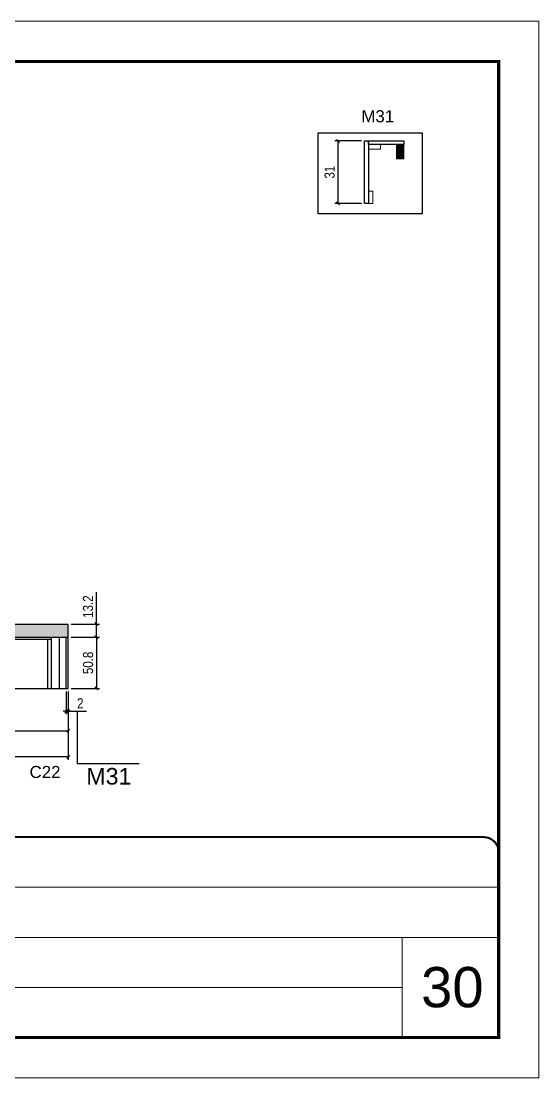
# Model space of a CAD drawing. Extents: x 137137 to 143418, y 10464 to 34486.
# Drawn here: x 139706 to 140221, y 25396 to 26446 of the extents above; entities that cross this region are included whole.
import ezdxf

# ---------------------------------------------------------------- set-up
doc = ezdxf.new("R2010")
doc.units = 0
doc.linetypes.add('CONTINUO', pattern=[0])
doc.linetypes.add('DASHED', pattern=[0.75, 0.5, -0.25])
for name, color, linetype in [('5', 5, 'Continuous'), ('COTA', 241, 'Continuous'), ('NOMENCLATURA', 7, 'Continuous'), ('Painéis', 200, 'Continuous'), ('SARR_2.2x7', 40, 'Continuous'), ('SARR_3.5x7', 81, 'Continuous')]:
    doc.layers.add(name, color=color, linetype=linetype)
for name, color, linetype, lineweight in [('CARIMBO', 255, 'Continuous', 9), ('Folhas', 255, 'Continuous', 9), ('Madeira', 126, 'Continuous', 18), ('Sarr 2.2x7', 40, 'Continuous', 9), ('SARRAFO DE PRESSAO', 251, 'DASHED', 9)]:
    doc.layers.add(name, color=color, linetype=linetype, lineweight=lineweight)
doc.styles.add('ARIAL', font='arial.ttf')
doc.styles.add('COTA TECNICA', font='techl___.ttf', dxfattribs={"height": 10})
doc.styles.get("Standard").update_dxf_attribs({"font": 'arial.ttf'})
doc.dimstyles.new('PAINEL', dxfattribs={"dimtxt": 10, "dimasz": 3, "dimexe": 3, "dimexo": 3, "dimgap": 3, "dimtad": 1, "dimdec": 1, "dimzin": 12, "dimdsep": 46, "dimtxsty": 'COTA TECNICA', "dimblk1": 'OBLIQUE', "dimblk2": 'OBLIQUE', "dimsah": 1, "dimcen": 0.9, "dimclrd": 4, "dimclre": 4, "dimclrt": 240, "dimadec": 1, "dimazin": 3, "dimtfac": 1, "dimtdec": 1, "dimtmove": 0, "dimatfit": 3, "dimfxl": 1, "dimtolj": 1, "dimtzin": 12, "dimarcsym": 0})

# ---------------------------------------------------------------- blocks, each defined once
blk = doc.blocks.new('9999999999')
at = {"color": 30, "linetype": 'CONTINUO'}
for p, q in [((98564.6, 34379.6), (99584, 34379.6)), ((98564.6, 34329.8), (99488, 34329.8)), ((99584, 34329.8), (99488, 34329.8)), ((99488, 34329.8), (99488, 34230.2)), ((98564.6, 34280), (99488, 34280))]:
    blk.add_line(p, q, dxfattribs=at)
at = {"color": 30, "linetype": 'CONTINUO', "const_width": 2}
blk.add_lwpolyline([(99584, 34230.2), (99584, 34414.4, 0.414214), (99569, 34429.4), (98229, 34429.4, 0.414214), (98214, 34414.4), (98214, 34245.2, 0.414214), (98229, 34230.2), (99584, 34230.2)], format="xyb", dxfattribs=at)
at = {"layer": 'Folhas'}
blk.add_lwpolyline([(98139, 34190.2), (99624, 34190.2), (99624, 35240.2), (98139, 35240.2)], close=True, dxfattribs=at)
at = {"layer": 'Folhas', "color": 30, "const_width": 3}
blk.add_lwpolyline([(98214, 34230.2), (99584, 34230.2), (99584, 35200.2), (98214, 35200.2)], close=True, dxfattribs=at)
blk = doc.blocks.new('_Oblique')
at = {"color": 0, "linetype": 'ByBlock', "lineweight": -2}
blk.add_line((-0.5, -0.5), (0.5, 0.5), dxfattribs=at)
blk = doc.blocks.new('*D1300')
at = {"layer": 'Defpoints', "color": 0, "linetype": 'ByBlock', "transparency": 16777216}
for p in [(140047.4, 26326.7), (140021, 26264.7), (140047.4, 26264.7)]:
    blk.add_point(p, dxfattribs=at)
at = {"layer": 'Sarr 2.2x7', "color": 4, "linetype": 'ByBlock', "lineweight": -2, "transparency": 16777216}
for p, q in [((140044.4, 26326.7), (140018, 26326.7)), ((140021, 26326.7), (140021, 26264.7)), ((140044.4, 26264.7), (140018, 26264.7))]:
    blk.add_line(p, q, dxfattribs=at)
at = {"layer": 'Sarr 2.2x7', "color": 4, "linetype": 'ByBlock', "lineweight": -2, "transparency": 16777216, "xscale": 3, "yscale": 3, "zscale": 3}
for p, rotation in [((140021, 26326.7), 90), ((140021, 26264.7), 270)]:
    blk.add_blockref('_Oblique', p, dxfattribs=dict(at, rotation=rotation))
at = {"layer": 'Sarr 2.2x7', "color": 240, "linetype": 'ByBlock', "transparency": 16777216, "insert": (140012.8, 26295.7), "char_height": 10, "attachment_point": 5, "rotation": 90, "style": 'COTA TECNICA'}
blk.add_mtext('\\A1;31', dxfattribs=at)
blk = doc.blocks.new('*D1285')
at = {"layer": 'COTA', "color": 4, "lineweight": -2, "ltscale": 25, "transparency": 16777216}
for p, q in [((138916.2, 25779.7), (138916.2, 25711.7)), ((139752.8, 25779.7), (139752.8, 25711.7)), ((139752.8, 25714.7), (138916.2, 25714.7))]:
    blk.add_line(p, q, dxfattribs=at)
at = {"layer": 'Defpoints', "color": 0, "ltscale": 25, "transparency": 16777216}
for p in [(138916.2, 25782.7), (139752.8, 25782.7), (138916.2, 25714.7)]:
    blk.add_point(p, dxfattribs=at)
at = {"layer": 'COTA', "color": 4, "lineweight": -2, "ltscale": 25, "transparency": 16777216, "xscale": 3, "yscale": 3, "zscale": 3, "rotation": 180}
blk.add_blockref('_Oblique', (138916.2, 25714.7), dxfattribs=at)
at = {"layer": 'COTA', "color": 4, "lineweight": -2, "ltscale": 25, "transparency": 16777216, "xscale": 3, "yscale": 3, "zscale": 3}
blk.add_blockref('_Oblique', (139752.8, 25714.7), dxfattribs=at)
at = {"layer": 'COTA', "color": 240, "ltscale": 25, "transparency": 16777216, "insert": (139334.5, 25723), "char_height": 10, "attachment_point": 5, "style": 'COTA TECNICA'}
blk.add_mtext('\\A1;836.6', dxfattribs=at)
blk = doc.blocks.new('*D1287')
at = {"layer": 'COTA', "color": 4, "lineweight": -2, "ltscale": 25, "transparency": 16777216}
for p, q in [((139506.8, 25779.7), (139506.8, 25737.7)), ((139752.8, 25779.7), (139752.8, 25737.7)), ((139506.8, 25740.7), (139752.8, 25740.7))]:
    blk.add_line(p, q, dxfattribs=at)
at = {"layer": 'Defpoints', "color": 0, "ltscale": 25, "transparency": 16777216}
for p in [(139506.8, 25782.7), (139752.8, 25782.7), (139752.8, 25740.7)]:
    blk.add_point(p, dxfattribs=at)
at = {"layer": 'COTA', "color": 4, "lineweight": -2, "ltscale": 25, "transparency": 16777216, "xscale": 3, "yscale": 3, "zscale": 3, "rotation": 180}
blk.add_blockref('_Oblique', (139506.8, 25740.7), dxfattribs=at)
at = {"layer": 'COTA', "color": 4, "lineweight": -2, "ltscale": 25, "transparency": 16777216, "xscale": 3, "yscale": 3, "zscale": 3}
blk.add_blockref('_Oblique', (139752.8, 25740.7), dxfattribs=at)
at = {"layer": 'COTA', "color": 240, "ltscale": 25, "transparency": 16777216, "insert": (139629.8, 25748.8), "char_height": 10, "attachment_point": 5, "style": 'COTA TECNICA'}
blk.add_mtext('\\A1;246', dxfattribs=at)
blk = doc.blocks.new('*D1288')
at = {"layer": 'COTA', "color": 4, "lineweight": -2, "ltscale": 25, "transparency": 16777216}
for p, q in [((139755.8, 25833.5), (139783.8, 25833.5)), ((139780.8, 25833.5), (139780.8, 25782.7)), ((139755.8, 25782.7), (139783.8, 25782.7))]:
    blk.add_line(p, q, dxfattribs=at)
at = {"layer": 'Defpoints', "color": 0, "ltscale": 25, "transparency": 16777216}
for p in [(139752.8, 25833.5), (139752.8, 25782.7), (139780.8, 25782.7)]:
    blk.add_point(p, dxfattribs=at)
at = {"layer": 'COTA', "color": 4, "lineweight": -2, "ltscale": 25, "transparency": 16777216, "xscale": 3, "yscale": 3, "zscale": 3}
for p, rotation in [((139780.8, 25833.5), 90), ((139780.8, 25782.7), 270)]:
    blk.add_blockref('_Oblique', p, dxfattribs=dict(at, rotation=rotation))
at = {"layer": 'COTA', "color": 240, "ltscale": 25, "transparency": 16777216, "insert": (139772.6, 25808.1), "char_height": 10, "attachment_point": 5, "rotation": 90, "style": 'COTA TECNICA'}
blk.add_mtext('\\A1;50.8', dxfattribs=at)
blk = doc.blocks.new('*D1289')
at = {"layer": 'COTA', "color": 4, "lineweight": -2, "ltscale": 25, "transparency": 16777216}
for p, q in [((139780.8, 25846.7), (139780.8, 25878.4)), ((139755.8, 25846.7), (139783.8, 25846.7)), ((139780.8, 25833.5), (139780.8, 25846.7)), ((139755.8, 25833.5), (139783.8, 25833.5))]:
    blk.add_line(p, q, dxfattribs=at)
at = {"layer": 'Defpoints', "color": 0, "ltscale": 25, "transparency": 16777216}
for p in [(139752.8, 25846.7), (139780.8, 25846.7), (139752.8, 25833.5)]:
    blk.add_point(p, dxfattribs=at)
at = {"layer": 'COTA', "color": 4, "lineweight": -2, "ltscale": 25, "transparency": 16777216, "xscale": 3, "yscale": 3, "zscale": 3}
for p, rotation in [((139780.8, 25846.7), 90), ((139780.8, 25833.5), 270)]:
    blk.add_blockref('_Oblique', p, dxfattribs=dict(at, rotation=rotation))
at = {"layer": 'COTA', "color": 240, "ltscale": 25, "transparency": 16777216, "insert": (139772.5, 25864), "char_height": 10, "attachment_point": 5, "rotation": 90, "style": 'COTA TECNICA'}
blk.add_mtext('\\A1;13.2', dxfattribs=at)
blk = doc.blocks.new('*D1290')
at = {"layer": 'COTA', "color": 4, "lineweight": -2, "ltscale": 25, "transparency": 16777216}
for p, q in [((139750.8, 25779.7), (139750.8, 25757)), ((139752.8, 25779.7), (139752.8, 25757)), ((139750.8, 25760), (139747.8, 25760)), ((139750.8, 25760), (139752.8, 25760)), ((139752.8, 25760), (139770.9, 25760))]:
    blk.add_line(p, q, dxfattribs=at)
at = {"layer": 'Defpoints', "color": 0, "ltscale": 25, "transparency": 16777216}
for p in [(139750.8, 25782.7), (139752.8, 25782.7), (139752.8, 25760)]:
    blk.add_point(p, dxfattribs=at)
at = {"layer": 'COTA', "color": 4, "lineweight": -2, "ltscale": 25, "transparency": 16777216, "xscale": 3, "yscale": 3, "zscale": 3}
blk.add_blockref('_Oblique', (139750.8, 25760), dxfattribs=at)
at = {"layer": 'COTA', "color": 4, "lineweight": -2, "ltscale": 25, "transparency": 16777216, "xscale": 3, "yscale": 3, "zscale": 3, "rotation": 180}
blk.add_blockref('_Oblique', (139752.8, 25760), dxfattribs=at)
at = {"layer": 'COTA', "color": 240, "ltscale": 25, "transparency": 16777216, "insert": (139764.8, 25768), "char_height": 10, "attachment_point": 5, "style": 'COTA TECNICA'}
blk.add_mtext('\\A1;2', dxfattribs=at)

msp = doc.modelspace()

# ---------------------------------------------------------------- hatches: boundary and pattern name
at = {"layer": 'COTA', "linetype": 'ByBlock'}
h = msp.add_hatch(dxfattribs=at)
h.set_pattern_fill('AR-CONC', color=256, scale=0.03)
h.set_pattern_definition([(50, (-335.319, -7345.943), (5.46554007, -0.47817257), [0.5715, -6.2865]), (355, (-335.319, -7345.943), (-1.05730264, 5.73170536), [0.4572, -5.02921753]), (100.4514447, (-334.8634, -7345.9827), (4.40823741, 5.25353256), [0.48570026, -5.34270734]), (46.1842, (-335.319, -7344.419), (8.13237123, -1.26126984), [0.85725, -9.42975]), (96.6355576, (-334.641, -7344.524), (7.122124, 7.42278374), [0.7285507, -8.01406824]), (351.184151, (-335.319, -7344.419), (7.122124, 7.42278374), [0.685799, -7.54379196]), (21, (-334.557, -7344.8), (4.54843174, -3.06795595), [0.5715, -6.2865]), (326, (-334.557, -7344.8), (1.85406085, 5.52563898), [0.4572, -5.0292]), (71.451445, (-334.178, -7345.0555), (6.40249258, 2.45768307), [0.48570026, -5.34269813]), (37.5, (-335.3188, -7345.9429), (0.092658098, 2.536651166), [0, -4.96824, 0, -5.1054, 0, -5.04825]), (7.5, (-335.3188, -7345.9429), (2.004589875, 3.005417245), [0, -2.91084, 0, -4.85394, 0, -1.92405]), (327.5, (-337.018, -7345.9429), (4.067717855, -0.17186232), [0, -1.905, 0, -5.9436, 0, -7.8867]), (317.5, (-337.78, -7345.943), (4.44387544, 0.76279473), [0, -2.4765, 0, -3.94716, 0, -5.6007])])
h.paths.add_polyline_path([(139752.77, 25833.48), (139752.77, 25846.68), (138916.17, 25846.68), (138916.17, 25833.48)])
at = {"layer": 'Madeira'}
h = msp.add_hatch(dxfattribs=at)
h.set_pattern_fill('ANSI31', color=256, scale=0.2, angle=270, style=0)
h.set_pattern_definition([(315, (156652.3898, 12974.94893), (0.449012806, 0.449012806), [])])
h.paths.add_polyline_path([(140086.38, 26323.08), (140079.38, 26323.08), (140079.38, 26309.08), (140086.38, 26309.08)])

# ---------------------------------------------------------------- linework, layer by layer
at = {"linetype": 'ByBlock'}
msp.add_lwpolyline([(140001.46, 26334.84), (140104.9, 26334.84), (140104.9, 26254.29), (140001.46, 26254.29)], close=True, dxfattribs=at)
at = {"layer": 'COTA', "linetype": 'ByBlock'}
for p in [(138916.17, 25846.68), (139752.77, 25833.48)]:
    msp.add_line(p, (139752.77, 25846.68), dxfattribs=at)
at = {"layer": 'Madeira'}
msp.add_lwpolyline([(140086.38, 26323.08), (140079.38, 26323.08), (140079.38, 26309.08), (140086.38, 26309.08)], close=True, dxfattribs=at)
at = {"layer": 'NOMENCLATURA', "linetype": 'Continuous'}
for p in [(139761.83, 25760.05), (139823.32, 25707.65)]:
    msp.add_line(p, (139761.83, 25707.65), dxfattribs=at)
at = {"layer": 'Painéis'}
for p, q in [((138916.17, 25833.48), (139752.77, 25833.48)), ((138916.17, 25782.68), (139752.77, 25782.68))]:
    msp.add_line(p, q, dxfattribs=at)
at = {"layer": 'Painéis', "ltscale": 25}
for p, q in [((139750.77, 25782.68), (139750.77, 25833.48)), ((139752.77, 25782.68), (139752.77, 25833.48))]:
    msp.add_line(p, q, dxfattribs=at)
at = {"layer": 'Painéis'}
msp.add_lwpolyline([(140051.41, 26264.68), (140047.41, 26264.68), (140047.41, 26326.68), (140051.41, 26326.68)], close=True, dxfattribs=at)
at = {"layer": 'Painéis', "linetype": 'ByBlock'}
msp.add_lwpolyline([(140051.41, 26326.68), (140086.36, 26326.68), (140086.36, 26323.08), (140051.41, 26323.08), (140051.41, 26326.68)], dxfattribs=at)
at = {"layer": 'Sarr 2.2x7', "linetype": 'ByBlock'}
for points in [[(140051.41, 26323.08), (140063.41, 26323.08), (140063.41, 26318.68), (140051.41, 26318.68), (140051.41, 26323.08)], [(140051.41, 26264.68), (140051.41, 26276.68), (140055.81, 26276.68), (140055.81, 26264.68), (140051.41, 26264.68)]]:
    msp.add_lwpolyline(points, dxfattribs=at)
at = {"layer": 'SARR_2.2x7', "linetype": 'Continuous'}
for p, q in [((139735.77, 25831.28), (139506.77, 25831.28)), ((139743.77, 25833.48), (139743.77, 25782.68))]:
    msp.add_line(p, q, dxfattribs=at)
at = {"layer": 'SARR_3.5x7'}
for p, q in [((139732.27, 25831.28), (139732.27, 25782.68)), ((139735.77, 25833.48), (139735.77, 25782.68))]:
    msp.add_line(p, q, dxfattribs=at)

# ---------------------------------------------------------------- block references
at = {"layer": 'SARRAFO DE PRESSAO', "color": 6, "linetype": 'ByBlock'}
msp.add_blockref('9999999999', (40596.81, -8794.45), dxfattribs=at)

# ---------------------------------------------------------------- texts
at = {"layer": '5', "color": 7, "linetype": 'Continuous'}
msp.add_text('M31', height=12, rotation=359.99996, dxfattribs=at).set_placement((140044.3, 26345.28))
at = {"layer": '5', "linetype": 'Continuous'}
msp.add_text('C22', height=12, rotation=359.99996, dxfattribs=at).set_placement((139714.41, 25693.69))
at = {"layer": 'CARIMBO', "style": 'ARIAL'}
msp.add_text('30', height=40, dxfattribs=at).set_placement((140103.65, 25465.89))
at = {"layer": 'NOMENCLATURA', "linetype": 'Continuous'}
msp.add_text('M31', height=16.5, dxfattribs=at).set_placement((139770.82, 25687.17))

# ---------------------------------------------------------------- dimensions: what is measured, and where the dimension line sits
at = {"layer": 'COTA', "ltscale": 25}
for base, p2, picture, middle in [((139780.77, 25846.68), (139752.77, 25846.68), '*D1289', (139772.55, 25864.05)), ((139780.77, 25782.68), (139752.77, 25782.68), '*D1288', (139772.63, 25808.08))]:
    dim = msp.add_linear_dim(base=base, p1=(139752.77, 25833.48), p2=p2, angle=90, dimstyle='PAINEL', dxfattribs=at)
    dim.commit()
    dim.dimension.update_dxf_attribs({"geometry": picture, "text_midpoint": middle})
for base, p1, p2, picture, middle in [((138916.17, 25714.72), (139752.77, 25782.68), (138916.17, 25782.68), '*D1285', (139334.47, 25722.96)), ((139752.77, 25760.05), (139750.77, 25782.68), (139752.77, 25782.68), '*D1290', (139764.83, 25768.05))]:
    dim = msp.add_linear_dim(base=base, p1=p1, p2=p2, dimstyle='PAINEL', dxfattribs=at)
    dim.commit()
    dim.dimension.update_dxf_attribs({"geometry": picture, "text_midpoint": middle})
dim = msp.add_linear_dim(base=(139752.77, 25740.71), p1=(139506.77, 25782.68), p2=(139752.77, 25782.68), dimstyle='PAINEL', override={"dimtmove": 1}, dxfattribs=at)
dim.commit()
dim.dimension.update_dxf_attribs({"geometry": '*D1287', "text_midpoint": (139629.77, 25748.81)})
at = {"layer": 'Sarr 2.2x7', "linetype": 'ByBlock'}
dim = msp.add_linear_dim(base=(140020.97, 26264.68), p1=(140047.41, 26326.68), p2=(140047.41, 26264.68), angle=90, dimstyle='PAINEL', override={"dimlfac": 0.5}, dxfattribs=at)
dim.commit()
dim.dimension.update_dxf_attribs({"geometry": '*D1300', "text_midpoint": (140012.75, 26295.68)})

doc.saveas('drawing.dxf')
